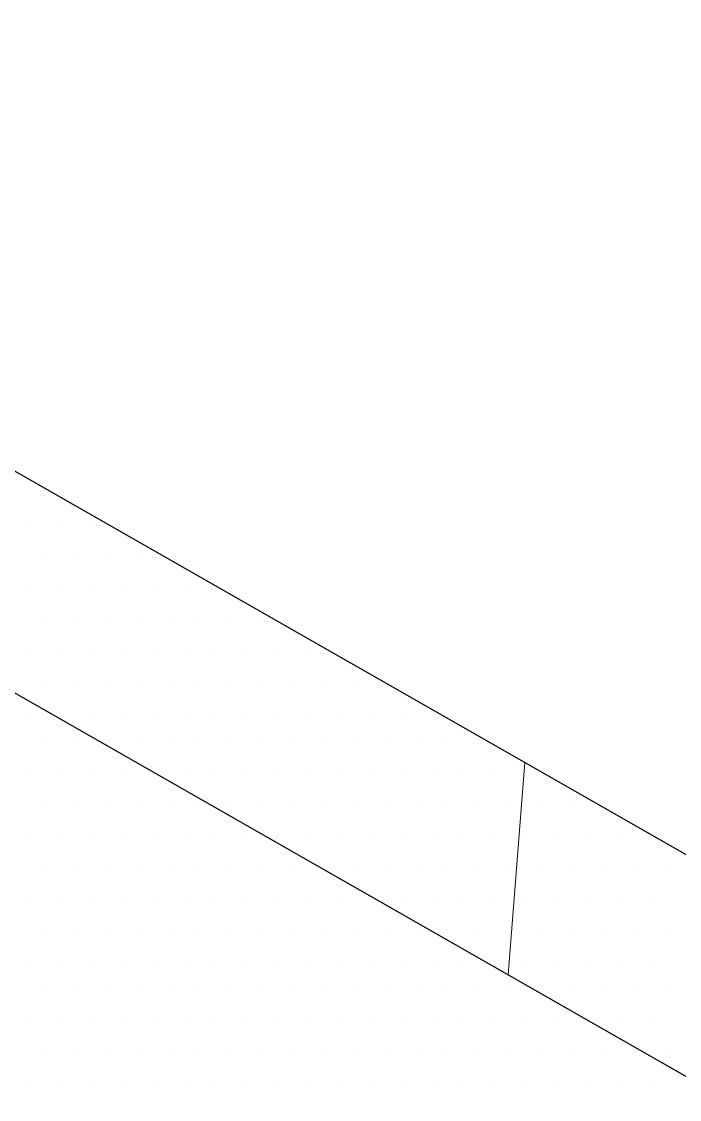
# Model space of a CAD drawing. Extents: x -1279 to 5791, y -3809 to 1769.
# Drawn here: x 806.26 to 834.93, y -2512.97 to -2466.01 of the extents above; entities that cross this region are included whole.
import ezdxf

# ---------------------------------------------------------------- set-up
doc = ezdxf.new("R2010")
doc.units = 0
doc.header["$MEASUREMENT"] = 0
for name, color, linetype, lineweight in [('.ATI-HATCH', 7, 'Continuous', 0), ('G-ANNO-TTLB', 7, 'Continuous', 0), ('TYVEK', 7, 'Continuous', 0)]:
    doc.layers.add(name, color=color, linetype=linetype, lineweight=lineweight)

# ---------------------------------------------------------------- blocks, each defined once
blk = doc.blocks.new('Block_79')
at = {"layer": '.ATI-HATCH'}
for points, knots in [([(763.448, -2461.326), (763.448, -2461.326), (755.049, -2466.185), (755.049, -2466.185), (755.049, -2466.185), (827.469, -2507.538), (827.469, -2507.538), (827.469, -2507.538), (828.188, -2498.294), (828.188, -2498.294), (828.188, -2498.294), (763.448, -2461.326), (763.448, -2461.326)], [0, 0, 0, 0, 1, 1, 1, 2, 2, 2, 3, 3, 3, 4, 4, 4, 4]), ([(755.049, -2466.185), (755.049, -2466.185), (746.651, -2471.044), (746.651, -2471.044), (746.651, -2471.044), (738.252, -2475.902), (738.252, -2475.902), (738.252, -2475.902), (872.648, -2552.645), (872.648, -2552.645), (872.648, -2552.645), (889.444, -2542.927), (889.444, -2542.927), (889.444, -2542.927), (755.049, -2466.185), (755.049, -2466.185)], [0, 0, 0, 0, 1, 1, 1, 2, 2, 2, 3, 3, 3, 4, 4, 4, 5, 5, 5, 5]), ([(828.188, -2498.294), (828.188, -2498.294), (827.469, -2507.538), (827.469, -2507.538), (827.469, -2507.538), (870.677, -2532.211), (870.677, -2532.211), (870.677, -2532.211), (871.397, -2522.967), (871.397, -2522.967), (871.397, -2522.967), (828.188, -2498.294), (828.188, -2498.294)], [0, 0, 0, 0, 1, 1, 1, 2, 2, 2, 3, 3, 3, 4, 4, 4, 4])]:
    blk.add_open_spline(points, degree=3, knots=knots, dxfattribs=at)
at = {"layer": '.ATI-HATCH', "color": 8, "lineweight": 0, "true_color": 0x808080}
for points in [[(807.276, -2486.644), (807.276, -2486.644), (807.276, -2486.644), (807.276, -2486.644)], [(806.601, -2487.994), (806.601, -2487.994), (806.601, -2487.994), (806.601, -2487.994)], [(807.951, -2487.994), (807.951, -2487.994), (807.951, -2487.994), (807.951, -2487.994)], [(809.301, -2487.994), (809.301, -2487.994), (809.301, -2487.994), (809.301, -2487.994)], [(807.276, -2489.344), (807.276, -2489.344), (807.276, -2489.344), (807.276, -2489.344)], [(808.626, -2489.344), (808.626, -2489.344), (808.626, -2489.344), (808.626, -2489.344)], [(809.976, -2489.344), (809.976, -2489.344), (809.976, -2489.344), (809.976, -2489.344)], [(811.326, -2489.344), (811.326, -2489.344), (811.326, -2489.344), (811.326, -2489.344)], [(806.601, -2490.694), (806.601, -2490.694), (806.601, -2490.694), (806.601, -2490.694)], [(807.951, -2490.694), (807.951, -2490.694), (807.951, -2490.694), (807.951, -2490.694)], [(809.301, -2490.694), (809.301, -2490.694), (809.301, -2490.694), (809.301, -2490.694)], [(810.651, -2490.694), (810.651, -2490.694), (810.651, -2490.694), (810.651, -2490.694)], [(812.001, -2490.694), (812.001, -2490.694), (812.001, -2490.694), (812.001, -2490.694)], [(813.351, -2490.694), (813.351, -2490.694), (813.351, -2490.694), (813.351, -2490.694)], [(814.701, -2490.694), (814.701, -2490.694), (814.701, -2490.694), (814.701, -2490.694)], [(807.276, -2492.044), (807.276, -2492.044), (807.276, -2492.044), (807.276, -2492.044)], [(808.626, -2492.044), (808.626, -2492.044), (808.626, -2492.044), (808.626, -2492.044)], [(809.976, -2492.044), (809.976, -2492.044), (809.976, -2492.044), (809.976, -2492.044)], [(811.326, -2492.044), (811.326, -2492.044), (811.326, -2492.044), (811.326, -2492.044)], [(812.676, -2492.044), (812.676, -2492.044), (812.676, -2492.044), (812.676, -2492.044)], [(814.026, -2492.044), (814.026, -2492.044), (814.026, -2492.044), (814.026, -2492.044)], [(815.376, -2492.044), (815.376, -2492.044), (815.376, -2492.044), (815.376, -2492.044)], [(816.726, -2492.044), (816.726, -2492.044), (816.726, -2492.044), (816.726, -2492.044)], [(806.601, -2493.394), (806.601, -2493.394), (806.601, -2493.394), (806.601, -2493.394)], [(807.951, -2493.394), (807.951, -2493.394), (807.951, -2493.394), (807.951, -2493.394)], [(809.301, -2493.394), (809.301, -2493.394), (809.301, -2493.394), (809.301, -2493.394)], [(810.651, -2493.394), (810.651, -2493.394), (810.651, -2493.394), (810.651, -2493.394)], [(812.001, -2493.394), (812.001, -2493.394), (812.001, -2493.394), (812.001, -2493.394)], [(813.351, -2493.394), (813.351, -2493.394), (813.351, -2493.394), (813.351, -2493.394)], [(814.701, -2493.394), (814.701, -2493.394), (814.701, -2493.394), (814.701, -2493.394)], [(816.051, -2493.394), (816.051, -2493.394), (816.051, -2493.394), (816.051, -2493.394)], [(817.401, -2493.394), (817.401, -2493.394), (817.401, -2493.394), (817.401, -2493.394)], [(818.751, -2493.394), (818.751, -2493.394), (818.751, -2493.394), (818.751, -2493.394)], [(807.276, -2494.744), (807.276, -2494.744), (807.276, -2494.744), (807.276, -2494.744)], [(808.626, -2494.744), (808.626, -2494.744), (808.626, -2494.744), (808.626, -2494.744)], [(809.976, -2494.744), (809.976, -2494.744), (809.976, -2494.744), (809.976, -2494.744)], [(811.326, -2494.744), (811.326, -2494.744), (811.326, -2494.744), (811.326, -2494.744)], [(812.676, -2494.744), (812.676, -2494.744), (812.676, -2494.744), (812.676, -2494.744)], [(814.026, -2494.744), (814.026, -2494.744), (814.026, -2494.744), (814.026, -2494.744)], [(815.376, -2494.744), (815.376, -2494.744), (815.376, -2494.744), (815.376, -2494.744)], [(816.726, -2494.744), (816.726, -2494.744), (816.726, -2494.744), (816.726, -2494.744)], [(818.076, -2494.744), (818.076, -2494.744), (818.076, -2494.744), (818.076, -2494.744)], [(819.426, -2494.744), (819.426, -2494.744), (819.426, -2494.744), (819.426, -2494.744)], [(820.776, -2494.744), (820.776, -2494.744), (820.776, -2494.744), (820.776, -2494.744)], [(806.601, -2496.094), (806.601, -2496.094), (806.601, -2496.094), (806.601, -2496.094)], [(807.951, -2496.094), (807.951, -2496.094), (807.951, -2496.094), (807.951, -2496.094)], [(809.301, -2496.094), (809.301, -2496.094), (809.301, -2496.094), (809.301, -2496.094)], [(810.651, -2496.094), (810.651, -2496.094), (810.651, -2496.094), (810.651, -2496.094)], [(812.001, -2496.094), (812.001, -2496.094), (812.001, -2496.094), (812.001, -2496.094)], [(813.351, -2496.094), (813.351, -2496.094), (813.351, -2496.094), (813.351, -2496.094)], [(814.701, -2496.094), (814.701, -2496.094), (814.701, -2496.094), (814.701, -2496.094)], [(816.051, -2496.094), (816.051, -2496.094), (816.051, -2496.094), (816.051, -2496.094)], [(817.401, -2496.094), (817.401, -2496.094), (817.401, -2496.094), (817.401, -2496.094)], [(818.751, -2496.094), (818.751, -2496.094), (818.751, -2496.094), (818.751, -2496.094)], [(820.101, -2496.094), (820.101, -2496.094), (820.101, -2496.094), (820.101, -2496.094)], [(821.451, -2496.094), (821.451, -2496.094), (821.451, -2496.094), (821.451, -2496.094)], [(822.801, -2496.094), (822.801, -2496.094), (822.801, -2496.094), (822.801, -2496.094)], [(824.151, -2496.094), (824.151, -2496.094), (824.151, -2496.094), (824.151, -2496.094)], [(807.276, -2497.444), (807.276, -2497.444), (807.276, -2497.444), (807.276, -2497.444)], [(808.626, -2497.444), (808.626, -2497.444), (808.626, -2497.444), (808.626, -2497.444)], [(809.976, -2497.444), (809.976, -2497.444), (809.976, -2497.444), (809.976, -2497.444)], [(811.326, -2497.444), (811.326, -2497.444), (811.326, -2497.444), (811.326, -2497.444)], [(812.676, -2497.444), (812.676, -2497.444), (812.676, -2497.444), (812.676, -2497.444)], [(814.026, -2497.444), (814.026, -2497.444), (814.026, -2497.444), (814.026, -2497.444)], [(815.376, -2497.444), (815.376, -2497.444), (815.376, -2497.444), (815.376, -2497.444)], [(816.726, -2497.444), (816.726, -2497.444), (816.726, -2497.444), (816.726, -2497.444)], [(818.076, -2497.444), (818.076, -2497.444), (818.076, -2497.444), (818.076, -2497.444)], [(819.426, -2497.444), (819.426, -2497.444), (819.426, -2497.444), (819.426, -2497.444)], [(820.776, -2497.444), (820.776, -2497.444), (820.776, -2497.444), (820.776, -2497.444)], [(822.126, -2497.444), (822.126, -2497.444), (822.126, -2497.444), (822.126, -2497.444)], [(823.476, -2497.444), (823.476, -2497.444), (823.476, -2497.444), (823.476, -2497.444)], [(824.826, -2497.444), (824.826, -2497.444), (824.826, -2497.444), (824.826, -2497.444)], [(826.176, -2497.444), (826.176, -2497.444), (826.176, -2497.444), (826.176, -2497.444)], [(806.601, -2498.794), (806.601, -2498.794), (806.601, -2498.794), (806.601, -2498.794)], [(807.951, -2498.794), (807.951, -2498.794), (807.951, -2498.794), (807.951, -2498.794)], [(809.301, -2498.794), (809.301, -2498.794), (809.301, -2498.794), (809.301, -2498.794)], [(810.651, -2498.794), (810.651, -2498.794), (810.651, -2498.794), (810.651, -2498.794)], [(812.001, -2498.794), (812.001, -2498.794), (812.001, -2498.794), (812.001, -2498.794)], [(813.351, -2498.794), (813.351, -2498.794), (813.351, -2498.794), (813.351, -2498.794)], [(814.701, -2498.794), (814.701, -2498.794), (814.701, -2498.794), (814.701, -2498.794)], [(816.051, -2498.794), (816.051, -2498.794), (816.051, -2498.794), (816.051, -2498.794)], [(817.401, -2498.794), (817.401, -2498.794), (817.401, -2498.794), (817.401, -2498.794)], [(818.751, -2498.794), (818.751, -2498.794), (818.751, -2498.794), (818.751, -2498.794)], [(820.101, -2498.794), (820.101, -2498.794), (820.101, -2498.794), (820.101, -2498.794)], [(821.451, -2498.794), (821.451, -2498.794), (821.451, -2498.794), (821.451, -2498.794)], [(822.801, -2498.794), (822.801, -2498.794), (822.801, -2498.794), (822.801, -2498.794)], [(824.151, -2498.794), (824.151, -2498.794), (824.151, -2498.794), (824.151, -2498.794)], [(825.501, -2498.794), (825.501, -2498.794), (825.501, -2498.794), (825.501, -2498.794)], [(826.851, -2498.794), (826.851, -2498.794), (826.851, -2498.794), (826.851, -2498.794)], [(828.201, -2498.794), (828.201, -2498.794), (828.201, -2498.794), (828.201, -2498.794)], [(807.276, -2500.144), (807.276, -2500.144), (807.276, -2500.144), (807.276, -2500.144)], [(808.626, -2500.144), (808.626, -2500.144), (808.626, -2500.144), (808.626, -2500.144)], [(809.976, -2500.144), (809.976, -2500.144), (809.976, -2500.144), (809.976, -2500.144)], [(811.326, -2500.144), (811.326, -2500.144), (811.326, -2500.144), (811.326, -2500.144)], [(812.676, -2500.144), (812.676, -2500.144), (812.676, -2500.144), (812.676, -2500.144)], [(814.026, -2500.144), (814.026, -2500.144), (814.026, -2500.144), (814.026, -2500.144)], [(815.376, -2500.144), (815.376, -2500.144), (815.376, -2500.144), (815.376, -2500.144)], [(816.726, -2500.144), (816.726, -2500.144), (816.726, -2500.144), (816.726, -2500.144)], [(818.076, -2500.144), (818.076, -2500.144), (818.076, -2500.144), (818.076, -2500.144)], [(819.426, -2500.144), (819.426, -2500.144), (819.426, -2500.144), (819.426, -2500.144)], [(820.776, -2500.144), (820.776, -2500.144), (820.776, -2500.144), (820.776, -2500.144)], [(822.126, -2500.144), (822.126, -2500.144), (822.126, -2500.144), (822.126, -2500.144)], [(823.476, -2500.144), (823.476, -2500.144), (823.476, -2500.144), (823.476, -2500.144)], [(824.826, -2500.144), (824.826, -2500.144), (824.826, -2500.144), (824.826, -2500.144)], [(826.176, -2500.144), (826.176, -2500.144), (826.176, -2500.144), (826.176, -2500.144)], [(827.526, -2500.144), (827.526, -2500.144), (827.526, -2500.144), (827.526, -2500.144)], [(828.876, -2500.144), (828.876, -2500.144), (828.876, -2500.144), (828.876, -2500.144)], [(830.226, -2500.144), (830.226, -2500.144), (830.226, -2500.144), (830.226, -2500.144)], [(806.601, -2501.494), (806.601, -2501.494), (806.601, -2501.494), (806.601, -2501.494)], [(807.951, -2501.494), (807.951, -2501.494), (807.951, -2501.494), (807.951, -2501.494)], [(809.301, -2501.494), (809.301, -2501.494), (809.301, -2501.494), (809.301, -2501.494)], [(810.651, -2501.494), (810.651, -2501.494), (810.651, -2501.494), (810.651, -2501.494)], [(812.001, -2501.494), (812.001, -2501.494), (812.001, -2501.494), (812.001, -2501.494)], [(813.351, -2501.494), (813.351, -2501.494), (813.351, -2501.494), (813.351, -2501.494)], [(814.701, -2501.494), (814.701, -2501.494), (814.701, -2501.494), (814.701, -2501.494)], [(816.051, -2501.494), (816.051, -2501.494), (816.051, -2501.494), (816.051, -2501.494)], [(817.401, -2501.494), (817.401, -2501.494), (817.401, -2501.494), (817.401, -2501.494)], [(818.751, -2501.494), (818.751, -2501.494), (818.751, -2501.494), (818.751, -2501.494)], [(820.101, -2501.494), (820.101, -2501.494), (820.101, -2501.494), (820.101, -2501.494)], [(821.451, -2501.494), (821.451, -2501.494), (821.451, -2501.494), (821.451, -2501.494)], [(822.801, -2501.494), (822.801, -2501.494), (822.801, -2501.494), (822.801, -2501.494)], [(824.151, -2501.494), (824.151, -2501.494), (824.151, -2501.494), (824.151, -2501.494)], [(825.501, -2501.494), (825.501, -2501.494), (825.501, -2501.494), (825.501, -2501.494)], [(826.851, -2501.494), (826.851, -2501.494), (826.851, -2501.494), (826.851, -2501.494)], [(828.201, -2501.494), (828.201, -2501.494), (828.201, -2501.494), (828.201, -2501.494)], [(829.551, -2501.494), (829.551, -2501.494), (829.551, -2501.494), (829.551, -2501.494)], [(830.901, -2501.494), (830.901, -2501.494), (830.901, -2501.494), (830.901, -2501.494)], [(832.251, -2501.494), (832.251, -2501.494), (832.251, -2501.494), (832.251, -2501.494)], [(833.601, -2501.494), (833.601, -2501.494), (833.601, -2501.494), (833.601, -2501.494)], [(807.276, -2502.844), (807.276, -2502.844), (807.276, -2502.844), (807.276, -2502.844)], [(808.626, -2502.844), (808.626, -2502.844), (808.626, -2502.844), (808.626, -2502.844)], [(809.976, -2502.844), (809.976, -2502.844), (809.976, -2502.844), (809.976, -2502.844)], [(811.326, -2502.844), (811.326, -2502.844), (811.326, -2502.844), (811.326, -2502.844)], [(812.676, -2502.844), (812.676, -2502.844), (812.676, -2502.844), (812.676, -2502.844)], [(814.026, -2502.844), (814.026, -2502.844), (814.026, -2502.844), (814.026, -2502.844)], [(815.376, -2502.844), (815.376, -2502.844), (815.376, -2502.844), (815.376, -2502.844)], [(816.726, -2502.844), (816.726, -2502.844), (816.726, -2502.844), (816.726, -2502.844)], [(818.076, -2502.844), (818.076, -2502.844), (818.076, -2502.844), (818.076, -2502.844)], [(819.426, -2502.844), (819.426, -2502.844), (819.426, -2502.844), (819.426, -2502.844)], [(820.776, -2502.844), (820.776, -2502.844), (820.776, -2502.844), (820.776, -2502.844)], [(822.126, -2502.844), (822.126, -2502.844), (822.126, -2502.844), (822.126, -2502.844)], [(823.476, -2502.844), (823.476, -2502.844), (823.476, -2502.844), (823.476, -2502.844)], [(824.826, -2502.844), (824.826, -2502.844), (824.826, -2502.844), (824.826, -2502.844)], [(826.176, -2502.844), (826.176, -2502.844), (826.176, -2502.844), (826.176, -2502.844)], [(827.526, -2502.844), (827.526, -2502.844), (827.526, -2502.844), (827.526, -2502.844)], [(828.876, -2502.844), (828.876, -2502.844), (828.876, -2502.844), (828.876, -2502.844)], [(830.226, -2502.844), (830.226, -2502.844), (830.226, -2502.844), (830.226, -2502.844)], [(831.576, -2502.844), (831.576, -2502.844), (831.576, -2502.844), (831.576, -2502.844)], [(832.926, -2502.844), (832.926, -2502.844), (832.926, -2502.844), (832.926, -2502.844)], [(834.276, -2502.844), (834.276, -2502.844), (834.276, -2502.844), (834.276, -2502.844)], [(806.601, -2504.194), (806.601, -2504.194), (806.601, -2504.194), (806.601, -2504.194)], [(807.951, -2504.194), (807.951, -2504.194), (807.951, -2504.194), (807.951, -2504.194)], [(809.301, -2504.194), (809.301, -2504.194), (809.301, -2504.194), (809.301, -2504.194)], [(810.651, -2504.194), (810.651, -2504.194), (810.651, -2504.194), (810.651, -2504.194)], [(812.001, -2504.194), (812.001, -2504.194), (812.001, -2504.194), (812.001, -2504.194)], [(813.351, -2504.194), (813.351, -2504.194), (813.351, -2504.194), (813.351, -2504.194)], [(814.701, -2504.194), (814.701, -2504.194), (814.701, -2504.194), (814.701, -2504.194)], [(816.051, -2504.194), (816.051, -2504.194), (816.051, -2504.194), (816.051, -2504.194)], [(817.401, -2504.194), (817.401, -2504.194), (817.401, -2504.194), (817.401, -2504.194)], [(818.751, -2504.194), (818.751, -2504.194), (818.751, -2504.194), (818.751, -2504.194)], [(820.101, -2504.194), (820.101, -2504.194), (820.101, -2504.194), (820.101, -2504.194)], [(821.451, -2504.194), (821.451, -2504.194), (821.451, -2504.194), (821.451, -2504.194)], [(822.801, -2504.194), (822.801, -2504.194), (822.801, -2504.194), (822.801, -2504.194)], [(824.151, -2504.194), (824.151, -2504.194), (824.151, -2504.194), (824.151, -2504.194)], [(825.501, -2504.194), (825.501, -2504.194), (825.501, -2504.194), (825.501, -2504.194)], [(826.851, -2504.194), (826.851, -2504.194), (826.851, -2504.194), (826.851, -2504.194)], [(828.201, -2504.194), (828.201, -2504.194), (828.201, -2504.194), (828.201, -2504.194)], [(829.551, -2504.194), (829.551, -2504.194), (829.551, -2504.194), (829.551, -2504.194)], [(830.901, -2504.194), (830.901, -2504.194), (830.901, -2504.194), (830.901, -2504.194)], [(832.251, -2504.194), (832.251, -2504.194), (832.251, -2504.194), (832.251, -2504.194)], [(833.601, -2504.194), (833.601, -2504.194), (833.601, -2504.194), (833.601, -2504.194)], [(807.276, -2505.544), (807.276, -2505.544), (807.276, -2505.544), (807.276, -2505.544)], [(808.626, -2505.544), (808.626, -2505.544), (808.626, -2505.544), (808.626, -2505.544)], [(809.976, -2505.544), (809.976, -2505.544), (809.976, -2505.544), (809.976, -2505.544)], [(811.326, -2505.544), (811.326, -2505.544), (811.326, -2505.544), (811.326, -2505.544)], [(812.676, -2505.544), (812.676, -2505.544), (812.676, -2505.544), (812.676, -2505.544)], [(814.026, -2505.544), (814.026, -2505.544), (814.026, -2505.544), (814.026, -2505.544)], [(815.376, -2505.544), (815.376, -2505.544), (815.376, -2505.544), (815.376, -2505.544)], [(816.726, -2505.544), (816.726, -2505.544), (816.726, -2505.544), (816.726, -2505.544)], [(818.076, -2505.544), (818.076, -2505.544), (818.076, -2505.544), (818.076, -2505.544)], [(819.426, -2505.544), (819.426, -2505.544), (819.426, -2505.544), (819.426, -2505.544)], [(820.776, -2505.544), (820.776, -2505.544), (820.776, -2505.544), (820.776, -2505.544)], [(822.126, -2505.544), (822.126, -2505.544), (822.126, -2505.544), (822.126, -2505.544)], [(823.476, -2505.544), (823.476, -2505.544), (823.476, -2505.544), (823.476, -2505.544)], [(824.826, -2505.544), (824.826, -2505.544), (824.826, -2505.544), (824.826, -2505.544)], [(826.176, -2505.544), (826.176, -2505.544), (826.176, -2505.544), (826.176, -2505.544)], [(827.526, -2505.544), (827.526, -2505.544), (827.526, -2505.544), (827.526, -2505.544)], [(828.876, -2505.544), (828.876, -2505.544), (828.876, -2505.544), (828.876, -2505.544)], [(830.226, -2505.544), (830.226, -2505.544), (830.226, -2505.544), (830.226, -2505.544)], [(831.576, -2505.544), (831.576, -2505.544), (831.576, -2505.544), (831.576, -2505.544)], [(832.926, -2505.544), (832.926, -2505.544), (832.926, -2505.544), (832.926, -2505.544)], [(834.276, -2505.544), (834.276, -2505.544), (834.276, -2505.544), (834.276, -2505.544)], [(806.601, -2506.894), (806.601, -2506.894), (806.601, -2506.894), (806.601, -2506.894)], [(807.951, -2506.894), (807.951, -2506.894), (807.951, -2506.894), (807.951, -2506.894)], [(809.301, -2506.894), (809.301, -2506.894), (809.301, -2506.894), (809.301, -2506.894)], [(810.651, -2506.894), (810.651, -2506.894), (810.651, -2506.894), (810.651, -2506.894)], [(812.001, -2506.894), (812.001, -2506.894), (812.001, -2506.894), (812.001, -2506.894)], [(813.351, -2506.894), (813.351, -2506.894), (813.351, -2506.894), (813.351, -2506.894)], [(814.701, -2506.894), (814.701, -2506.894), (814.701, -2506.894), (814.701, -2506.894)], [(816.051, -2506.894), (816.051, -2506.894), (816.051, -2506.894), (816.051, -2506.894)], [(817.401, -2506.894), (817.401, -2506.894), (817.401, -2506.894), (817.401, -2506.894)], [(818.751, -2506.894), (818.751, -2506.894), (818.751, -2506.894), (818.751, -2506.894)], [(820.101, -2506.894), (820.101, -2506.894), (820.101, -2506.894), (820.101, -2506.894)], [(821.451, -2506.894), (821.451, -2506.894), (821.451, -2506.894), (821.451, -2506.894)], [(822.801, -2506.894), (822.801, -2506.894), (822.801, -2506.894), (822.801, -2506.894)], [(824.151, -2506.894), (824.151, -2506.894), (824.151, -2506.894), (824.151, -2506.894)], [(825.501, -2506.894), (825.501, -2506.894), (825.501, -2506.894), (825.501, -2506.894)], [(826.851, -2506.894), (826.851, -2506.894), (826.851, -2506.894), (826.851, -2506.894)], [(828.201, -2506.894), (828.201, -2506.894), (828.201, -2506.894), (828.201, -2506.894)], [(829.551, -2506.894), (829.551, -2506.894), (829.551, -2506.894), (829.551, -2506.894)], [(830.901, -2506.894), (830.901, -2506.894), (830.901, -2506.894), (830.901, -2506.894)], [(832.251, -2506.894), (832.251, -2506.894), (832.251, -2506.894), (832.251, -2506.894)], [(833.601, -2506.894), (833.601, -2506.894), (833.601, -2506.894), (833.601, -2506.894)], [(807.276, -2508.244), (807.276, -2508.244), (807.276, -2508.244), (807.276, -2508.244)], [(808.626, -2508.244), (808.626, -2508.244), (808.626, -2508.244), (808.626, -2508.244)], [(809.976, -2508.244), (809.976, -2508.244), (809.976, -2508.244), (809.976, -2508.244)], [(811.326, -2508.244), (811.326, -2508.244), (811.326, -2508.244), (811.326, -2508.244)], [(812.676, -2508.244), (812.676, -2508.244), (812.676, -2508.244), (812.676, -2508.244)], [(814.026, -2508.244), (814.026, -2508.244), (814.026, -2508.244), (814.026, -2508.244)], [(815.376, -2508.244), (815.376, -2508.244), (815.376, -2508.244), (815.376, -2508.244)], [(816.726, -2508.244), (816.726, -2508.244), (816.726, -2508.244), (816.726, -2508.244)], [(818.076, -2508.244), (818.076, -2508.244), (818.076, -2508.244), (818.076, -2508.244)], [(819.426, -2508.244), (819.426, -2508.244), (819.426, -2508.244), (819.426, -2508.244)], [(820.776, -2508.244), (820.776, -2508.244), (820.776, -2508.244), (820.776, -2508.244)], [(822.126, -2508.244), (822.126, -2508.244), (822.126, -2508.244), (822.126, -2508.244)], [(823.476, -2508.244), (823.476, -2508.244), (823.476, -2508.244), (823.476, -2508.244)], [(824.826, -2508.244), (824.826, -2508.244), (824.826, -2508.244), (824.826, -2508.244)], [(826.176, -2508.244), (826.176, -2508.244), (826.176, -2508.244), (826.176, -2508.244)], [(827.526, -2508.244), (827.526, -2508.244), (827.526, -2508.244), (827.526, -2508.244)], [(828.876, -2508.244), (828.876, -2508.244), (828.876, -2508.244), (828.876, -2508.244)], [(830.226, -2508.244), (830.226, -2508.244), (830.226, -2508.244), (830.226, -2508.244)], [(831.576, -2508.244), (831.576, -2508.244), (831.576, -2508.244), (831.576, -2508.244)], [(832.926, -2508.244), (832.926, -2508.244), (832.926, -2508.244), (832.926, -2508.244)], [(834.276, -2508.244), (834.276, -2508.244), (834.276, -2508.244), (834.276, -2508.244)], [(806.601, -2509.594), (806.601, -2509.594), (806.601, -2509.594), (806.601, -2509.594)], [(807.951, -2509.594), (807.951, -2509.594), (807.951, -2509.594), (807.951, -2509.594)], [(809.301, -2509.594), (809.301, -2509.594), (809.301, -2509.594), (809.301, -2509.594)], [(810.651, -2509.594), (810.651, -2509.594), (810.651, -2509.594), (810.651, -2509.594)], [(812.001, -2509.594), (812.001, -2509.594), (812.001, -2509.594), (812.001, -2509.594)], [(813.351, -2509.594), (813.351, -2509.594), (813.351, -2509.594), (813.351, -2509.594)], [(814.701, -2509.594), (814.701, -2509.594), (814.701, -2509.594), (814.701, -2509.594)], [(816.051, -2509.594), (816.051, -2509.594), (816.051, -2509.594), (816.051, -2509.594)], [(817.401, -2509.594), (817.401, -2509.594), (817.401, -2509.594), (817.401, -2509.594)], [(818.751, -2509.594), (818.751, -2509.594), (818.751, -2509.594), (818.751, -2509.594)], [(820.101, -2509.594), (820.101, -2509.594), (820.101, -2509.594), (820.101, -2509.594)], [(821.451, -2509.594), (821.451, -2509.594), (821.451, -2509.594), (821.451, -2509.594)], [(822.801, -2509.594), (822.801, -2509.594), (822.801, -2509.594), (822.801, -2509.594)], [(824.151, -2509.594), (824.151, -2509.594), (824.151, -2509.594), (824.151, -2509.594)], [(825.501, -2509.594), (825.501, -2509.594), (825.501, -2509.594), (825.501, -2509.594)], [(826.851, -2509.594), (826.851, -2509.594), (826.851, -2509.594), (826.851, -2509.594)], [(828.201, -2509.594), (828.201, -2509.594), (828.201, -2509.594), (828.201, -2509.594)], [(829.551, -2509.594), (829.551, -2509.594), (829.551, -2509.594), (829.551, -2509.594)], [(830.901, -2509.594), (830.901, -2509.594), (830.901, -2509.594), (830.901, -2509.594)], [(832.251, -2509.594), (832.251, -2509.594), (832.251, -2509.594), (832.251, -2509.594)], [(833.601, -2509.594), (833.601, -2509.594), (833.601, -2509.594), (833.601, -2509.594)], [(807.276, -2510.944), (807.276, -2510.944), (807.276, -2510.944), (807.276, -2510.944)], [(808.626, -2510.944), (808.626, -2510.944), (808.626, -2510.944), (808.626, -2510.944)], [(809.976, -2510.944), (809.976, -2510.944), (809.976, -2510.944), (809.976, -2510.944)], [(811.326, -2510.944), (811.326, -2510.944), (811.326, -2510.944), (811.326, -2510.944)], [(812.676, -2510.944), (812.676, -2510.944), (812.676, -2510.944), (812.676, -2510.944)], [(814.026, -2510.944), (814.026, -2510.944), (814.026, -2510.944), (814.026, -2510.944)], [(815.376, -2510.944), (815.376, -2510.944), (815.376, -2510.944), (815.376, -2510.944)], [(816.726, -2510.944), (816.726, -2510.944), (816.726, -2510.944), (816.726, -2510.944)], [(818.076, -2510.944), (818.076, -2510.944), (818.076, -2510.944), (818.076, -2510.944)], [(819.426, -2510.944), (819.426, -2510.944), (819.426, -2510.944), (819.426, -2510.944)], [(820.776, -2510.944), (820.776, -2510.944), (820.776, -2510.944), (820.776, -2510.944)], [(822.126, -2510.944), (822.126, -2510.944), (822.126, -2510.944), (822.126, -2510.944)], [(823.476, -2510.944), (823.476, -2510.944), (823.476, -2510.944), (823.476, -2510.944)], [(824.826, -2510.944), (824.826, -2510.944), (824.826, -2510.944), (824.826, -2510.944)], [(826.176, -2510.944), (826.176, -2510.944), (826.176, -2510.944), (826.176, -2510.944)], [(827.526, -2510.944), (827.526, -2510.944), (827.526, -2510.944), (827.526, -2510.944)], [(828.876, -2510.944), (828.876, -2510.944), (828.876, -2510.944), (828.876, -2510.944)], [(830.226, -2510.944), (830.226, -2510.944), (830.226, -2510.944), (830.226, -2510.944)], [(831.576, -2510.944), (831.576, -2510.944), (831.576, -2510.944), (831.576, -2510.944)], [(832.926, -2510.944), (832.926, -2510.944), (832.926, -2510.944), (832.926, -2510.944)], [(834.276, -2510.944), (834.276, -2510.944), (834.276, -2510.944), (834.276, -2510.944)], [(806.601, -2512.294), (806.601, -2512.294), (806.601, -2512.294), (806.601, -2512.294)], [(807.951, -2512.294), (807.951, -2512.294), (807.951, -2512.294), (807.951, -2512.294)], [(809.301, -2512.294), (809.301, -2512.294), (809.301, -2512.294), (809.301, -2512.294)], [(810.651, -2512.294), (810.651, -2512.294), (810.651, -2512.294), (810.651, -2512.294)], [(812.001, -2512.294), (812.001, -2512.294), (812.001, -2512.294), (812.001, -2512.294)], [(813.351, -2512.294), (813.351, -2512.294), (813.351, -2512.294), (813.351, -2512.294)], [(814.701, -2512.294), (814.701, -2512.294), (814.701, -2512.294), (814.701, -2512.294)], [(816.051, -2512.294), (816.051, -2512.294), (816.051, -2512.294), (816.051, -2512.294)], [(817.401, -2512.294), (817.401, -2512.294), (817.401, -2512.294), (817.401, -2512.294)], [(818.751, -2512.294), (818.751, -2512.294), (818.751, -2512.294), (818.751, -2512.294)], [(820.101, -2512.294), (820.101, -2512.294), (820.101, -2512.294), (820.101, -2512.294)], [(821.451, -2512.294), (821.451, -2512.294), (821.451, -2512.294), (821.451, -2512.294)], [(822.801, -2512.294), (822.801, -2512.294), (822.801, -2512.294), (822.801, -2512.294)], [(824.151, -2512.294), (824.151, -2512.294), (824.151, -2512.294), (824.151, -2512.294)], [(825.501, -2512.294), (825.501, -2512.294), (825.501, -2512.294), (825.501, -2512.294)], [(826.851, -2512.294), (826.851, -2512.294), (826.851, -2512.294), (826.851, -2512.294)], [(828.201, -2512.294), (828.201, -2512.294), (828.201, -2512.294), (828.201, -2512.294)], [(829.551, -2512.294), (829.551, -2512.294), (829.551, -2512.294), (829.551, -2512.294)], [(830.901, -2512.294), (830.901, -2512.294), (830.901, -2512.294), (830.901, -2512.294)], [(832.251, -2512.294), (832.251, -2512.294), (832.251, -2512.294), (832.251, -2512.294)], [(833.601, -2512.294), (833.601, -2512.294), (833.601, -2512.294), (833.601, -2512.294)]]:
    blk.add_open_spline(points, degree=3, dxfattribs=at)

msp = doc.modelspace()

# ---------------------------------------------------------------- hatches: boundary and pattern name
at = {"layer": 'G-ANNO-TTLB', "true_color": 0xff00ff, "transparency": 33554687}
h = msp.add_hatch(color=6, dxfattribs=at)
edge = h.paths.add_edge_path()
edge.add_spline(control_points=[(1773.018, -3692.604), (1773.018, -3692.604), (-1156.5, -3692.604), (-1156.5, -3692.604), (-1156.5, -3692.604), (-1156.5, -1235.604), (-1156.5, -1235.604), (-1156.5, -1235.604), (1773.018, -1235.604), (1773.018, -1235.604), (1773.018, -1235.604), (1773.018, -3692.604), (1773.018, -3692.604)], knot_values=[0, 0, 0, 0, 1, 1, 1, 2, 2, 2, 3, 3, 3, 4, 4, 4, 4], degree=3, periodic=0)
edge = h.paths.add_edge_path()
edge.add_spline(control_points=[(-1147.5, -1244.604), (-1147.5, -1244.604), (-1147.5, -3683.604), (-1147.5, -3683.604), (-1147.5, -3683.604), (1764.018, -3683.604), (1764.018, -3683.604), (1764.018, -3683.604), (1764.018, -1244.604), (1764.018, -1244.604), (1764.018, -1244.604), (-1147.5, -1244.604), (-1147.5, -1244.604)], knot_values=[0, 0, 0, 0, 1, 1, 1, 2, 2, 2, 3, 3, 3, 4, 4, 4, 4], degree=3, periodic=0)
edge.add_line((-1147.5, -1244.604), (-1147.5, -1244.604))

# ---------------------------------------------------------------- linework, layer by layer
at = {"layer": 'G-ANNO-TTLB'}
for points in [[(1773.018, -3692.604), (1773.018, -3692.604), (-1156.5, -3692.604), (-1156.5, -3692.604), (-1156.5, -3692.604), (-1156.5, -1235.604), (-1156.5, -1235.604), (-1156.5, -1235.604), (1773.018, -1235.604), (1773.018, -1235.604), (1773.018, -1235.604), (1773.018, -3692.604), (1773.018, -3692.604)], [(-1147.5, -1244.604), (-1147.5, -1244.604), (-1147.5, -3683.604), (-1147.5, -3683.604), (-1147.5, -3683.604), (1764.018, -3683.604), (1764.018, -3683.604), (1764.018, -3683.604), (1764.018, -1244.604), (1764.018, -1244.604), (1764.018, -1244.604), (-1147.5, -1244.604), (-1147.5, -1244.604)]]:
    msp.add_open_spline(points, degree=3, knots=[0, 0, 0, 0, 1, 1, 1, 2, 2, 2, 3, 3, 3, 4, 4, 4, 4], dxfattribs=at)
at = {"layer": 'TYVEK', "color": 4, "lineweight": 25, "true_color": 0x00ffff}
for p, q in [((897.843, -2538.068), (763.448, -2461.326)), ((889.444, -2542.927), (755.049, -2466.185))]:
    msp.add_line(p, q, dxfattribs=at)

# ---------------------------------------------------------------- block references
at = {"layer": '.ATI-HATCH'}
msp.add_blockref('Block_79', (0, 0), dxfattribs=at)

doc.saveas('drawing.dxf')
